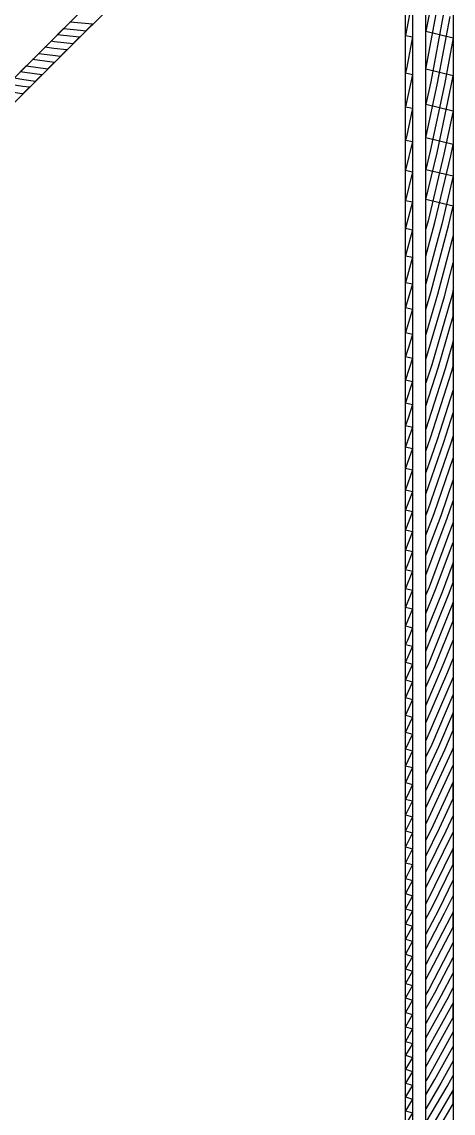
# Model space of a CAD drawing. Header units: metres. Extents: x 100 to 171, y -146 to -25.
# Drawn here: x 159.72 to 170.84, y -125.88 to -97.74 of the extents above; entities that cross this region are included whole.
import ezdxf

# ---------------------------------------------------------------- set-up
doc = ezdxf.new("R2010")
doc.units = ezdxf.units.M

msp = doc.modelspace()

# ---------------------------------------------------------------- linework, layer by layer
for points in [[(170.835, -25.379), (170.835, -145.421), (170.832, -145.486), (170.819, -145.571), (170.798, -145.654), (170.769, -145.735), (170.733, -145.813), (170.688, -145.887), (170.637, -145.956), (170.579, -146.019), (170.516, -146.077), (170.447, -146.128), (170.373, -146.173), (170.295, -146.209), (170.214, -146.238), (170.131, -146.259), (170.046, -146.272), (169.981, -146.275), (100.939, -146.275)], [(169.785, -25.575), (169.785, -145.225), (101.135, -145.225), (101.135, -25.575)], [(170.135, -145.4), (170.135, -25.4)], [(169.609, -144.412), (169.609, -26.275)], [(150.084, -108.624), (164.854, -93.854)], [(165.225, -94.119), (150.349, -108.995), (150.228, -109.083), (150.095, -109.151), (149.953, -109.197), (149.805, -109.221), (124.371, -109.221)], [(169.769, -97.237), (169.609, -98.091), (169.785, -98.132), (169.633, -98.951), (169.609, -99.06), (169.785, -99.1), (169.609, -99.929), (169.785, -99.969), (169.629, -100.705), (169.609, -100.788), (169.785, -100.828), (169.609, -101.567), (169.785, -101.607), (169.609, -102.346), (169.785, -102.386), (169.755, -102.51), (169.609, -103.064), (169.785, -103.104), (169.609, -103.77), (169.785, -103.81), (169.66, -104.283), (169.609, -104.459), (169.785, -104.5), (169.609, -105.105), (169.785, -105.146), (169.609, -105.751), (169.785, -105.792), (169.692, -106.113), (169.609, -106.373), (169.785, -106.415), (169.609, -106.969), (169.785, -107.011), (169.609, -107.565), (169.785, -107.607), (169.674, -107.957), (169.609, -108.145), (169.785, -108.188), (169.609, -108.698), (169.785, -108.741), (169.609, -109.251), (169.785, -109.295), (169.609, -109.805), (169.785, -109.848), (169.777, -109.872), (169.609, -110.322), (169.785, -110.366), (169.609, -110.838), (169.785, -110.883), (169.609, -111.355), (169.785, -111.399), (169.658, -111.742), (169.609, -111.862), (169.785, -111.908), (169.609, -112.347), (169.785, -112.393), (169.609, -112.832), (169.785, -112.878), (169.609, -113.317), (169.785, -113.363), (169.655, -113.689), (169.609, -113.794), (169.785, -113.841), (169.609, -114.251), (169.785, -114.298), (169.609, -114.707), (169.785, -114.755), (169.609, -115.164), (169.785, -115.212), (169.609, -115.621), (169.785, -115.669), (169.761, -115.724), (169.609, -116.055), (169.785, -116.104), (169.609, -116.487), (169.785, -116.537), (169.609, -116.92), (169.785, -116.969), (169.609, -117.352), (169.785, -117.401), (169.646, -117.705), (169.609, -117.779), (169.785, -117.83), (169.609, -118.19), (169.785, -118.24), (169.609, -118.6), (169.785, -118.651), (169.609, -119.01), (169.785, -119.061), (169.609, -119.421), (169.785, -119.471), (169.635, -119.779), (169.609, -119.828), (169.785, -119.88), (169.609, -120.219), (169.785, -120.271), (169.609, -120.61), (169.785, -120.662), (169.609, -121), (169.785, -121.053), (169.609, -121.391), (169.785, -121.444), (169.609, -121.782), (169.785, -121.835), (169.722, -121.957), (169.609, -122.16), (169.785, -122.215), (169.609, -122.534), (169.785, -122.588), (169.609, -122.907), (169.785, -122.961), (169.609, -123.28), (169.785, -123.335), (169.609, -123.654), (169.785, -123.708), (169.609, -124.027), (169.785, -124.081), (169.742, -124.159), (169.609, -124.387), (169.785, -124.443), (169.609, -124.744), (169.785, -124.8), (169.609, -125.102), (169.785, -125.158), (169.609, -125.459), (169.785, -125.515), (169.609, -125.816), (169.785, -125.873), (169.609, -126.174)], [(170.222, -97.509), (170.135, -97.978), (170.835, -98.151), (170.61, -99.359), (170.246, -101.077), (170.135, -101.546), (170.835, -101.714), (170.539, -102.96), (170.135, -104.493)], [(170.135, -105.156), (170.261, -104.723), (170.714, -103.004), (170.835, -102.493), (170.135, -102.325), (170.422, -101.116), (170.787, -99.394), (170.835, -99.134), (170.135, -98.961), (170.4, -97.54)], [(170.577, -97.571), (170.257, -99.288), (170.135, -99.865), (170.835, -100.035), (170.598, -101.156), (170.19, -102.873), (170.135, -103.081)], [(170.135, -103.787), (170.365, -102.916), (170.773, -101.195), (170.835, -100.904), (170.135, -100.734), (170.434, -99.324), (170.754, -97.602)], [(160.474, -98.234), (160.566, -98.246), (161.045, -98.299), (161.208, -98.136), (160.635, -98.073), (160.798, -97.91), (161.236, -97.958), (161.374, -97.97), (161.54, -97.804), (161.254, -97.779), (160.961, -97.747)], [(160.154, -98.554), (160.522, -98.604), (160.719, -98.625), (160.882, -98.462), (160.544, -98.425), (160.314, -98.394)], [(159.52, -99.188), (159.775, -99.229), (160.075, -99.269), (160.235, -99.109), (159.801, -99.051), (159.677, -99.031), (159.834, -98.873), (160.395, -98.95), (160.556, -98.788), (160.5, -98.782), (159.994, -98.713)], [(159.206, -99.502), (159.722, -99.585), (159.755, -99.589), (159.915, -99.429), (159.749, -99.407), (159.363, -99.345)], [(170.835, -103.25), (170.434, -104.771), (170.135, -105.803)], [(170.135, -106.449), (170.608, -104.819), (170.835, -103.956)], [(170.135, -107.648), (170.454, -106.64), (170.835, -105.327), (170.835, -104.662), (170.781, -104.867), (170.282, -106.588), (170.135, -107.052)], [(170.135, -108.81), (170.254, -108.465), (170.799, -106.745), (170.835, -106.62), (170.835, -105.974), (170.627, -106.692), (170.135, -108.244)], [(170.835, -107.226), (170.425, -108.521), (170.135, -109.364)], [(170.135, -109.917), (170.596, -108.578), (170.835, -107.822)], [(170.835, -108.418), (170.767, -108.634), (170.175, -110.353), (170.135, -110.461)], [(170.135, -110.978), (170.345, -110.414), (170.835, -108.989)], [(170.835, -109.542), (170.514, -110.475), (170.135, -111.495)], [(170.135, -112.011), (170.684, -110.535), (170.835, -110.095)], [(170.835, -110.645), (170.214, -112.317), (170.135, -112.513)], [(170.135, -113.967), (170.717, -112.511), (170.835, -112.194), (170.835, -111.678), (170.549, -112.446), (170.135, -113.482), (170.135, -112.998), (170.381, -112.381), (170.835, -111.161)], [(170.135, -114.898), (170.363, -114.365), (170.835, -113.186), (170.835, -112.701), (170.197, -114.296), (170.135, -114.441)], [(170.835, -113.671), (170.53, -114.434), (170.135, -115.355)], [(170.835, -114.636), (170.135, -116.269), (170.135, -115.812), (170.696, -114.503), (170.835, -114.156)], [(170.135, -116.702), (170.29, -116.364), (170.835, -115.092)], [(170.835, -116.463), (170.783, -116.583), (170.135, -117.999), (170.135, -117.567), (170.619, -116.51), (170.835, -116.006), (170.835, -115.549), (170.454, -116.437), (170.135, -117.135)], [(170.135, -118.428), (170.16, -118.377), (170.835, -116.903)], [(170.835, -118.2), (170.648, -118.608), (170.135, -119.659), (170.135, -119.249), (170.485, -118.531), (170.835, -117.767), (170.835, -117.335), (170.322, -118.454), (170.135, -118.838)], [(170.135, -120.069), (170.811, -118.685), (170.835, -118.632)], [(170.135, -120.871), (170.294, -120.564), (170.835, -119.456), (170.835, -119.045), (170.135, -120.48)], [(170.835, -119.866), (170.455, -120.645), (170.135, -121.261)], [(170.135, -121.652), (170.616, -120.726), (170.835, -120.276)], [(170.135, -122.434), (170.835, -121.085), (170.835, -120.687), (170.776, -120.807), (170.135, -122.043)], [(170.835, -121.476), (170.204, -122.692), (170.135, -122.817)], [(170.135, -123.19), (170.363, -122.777), (170.835, -121.866)], [(170.835, -122.257), (170.521, -122.862), (170.135, -123.564)], [(170.135, -123.937), (170.68, -122.947), (170.835, -122.648)], [(170.135, -124.684), (170.835, -123.412), (170.835, -123.038), (170.135, -124.31)], [(170.835, -123.785), (170.207, -124.926), (170.135, -125.049)], [(170.135, -125.407), (170.364, -125.014), (170.835, -124.158)], [(170.835, -124.532), (170.52, -125.103), (170.135, -125.764)], [(170.135, -126.837), (170.835, -125.636), (170.835, -125.278), (170.834, -125.28), (170.135, -126.479), (170.135, -126.122), (170.677, -125.192), (170.835, -124.905)]]:
    msp.add_lwpolyline(points)

doc.saveas('drawing.dxf')
